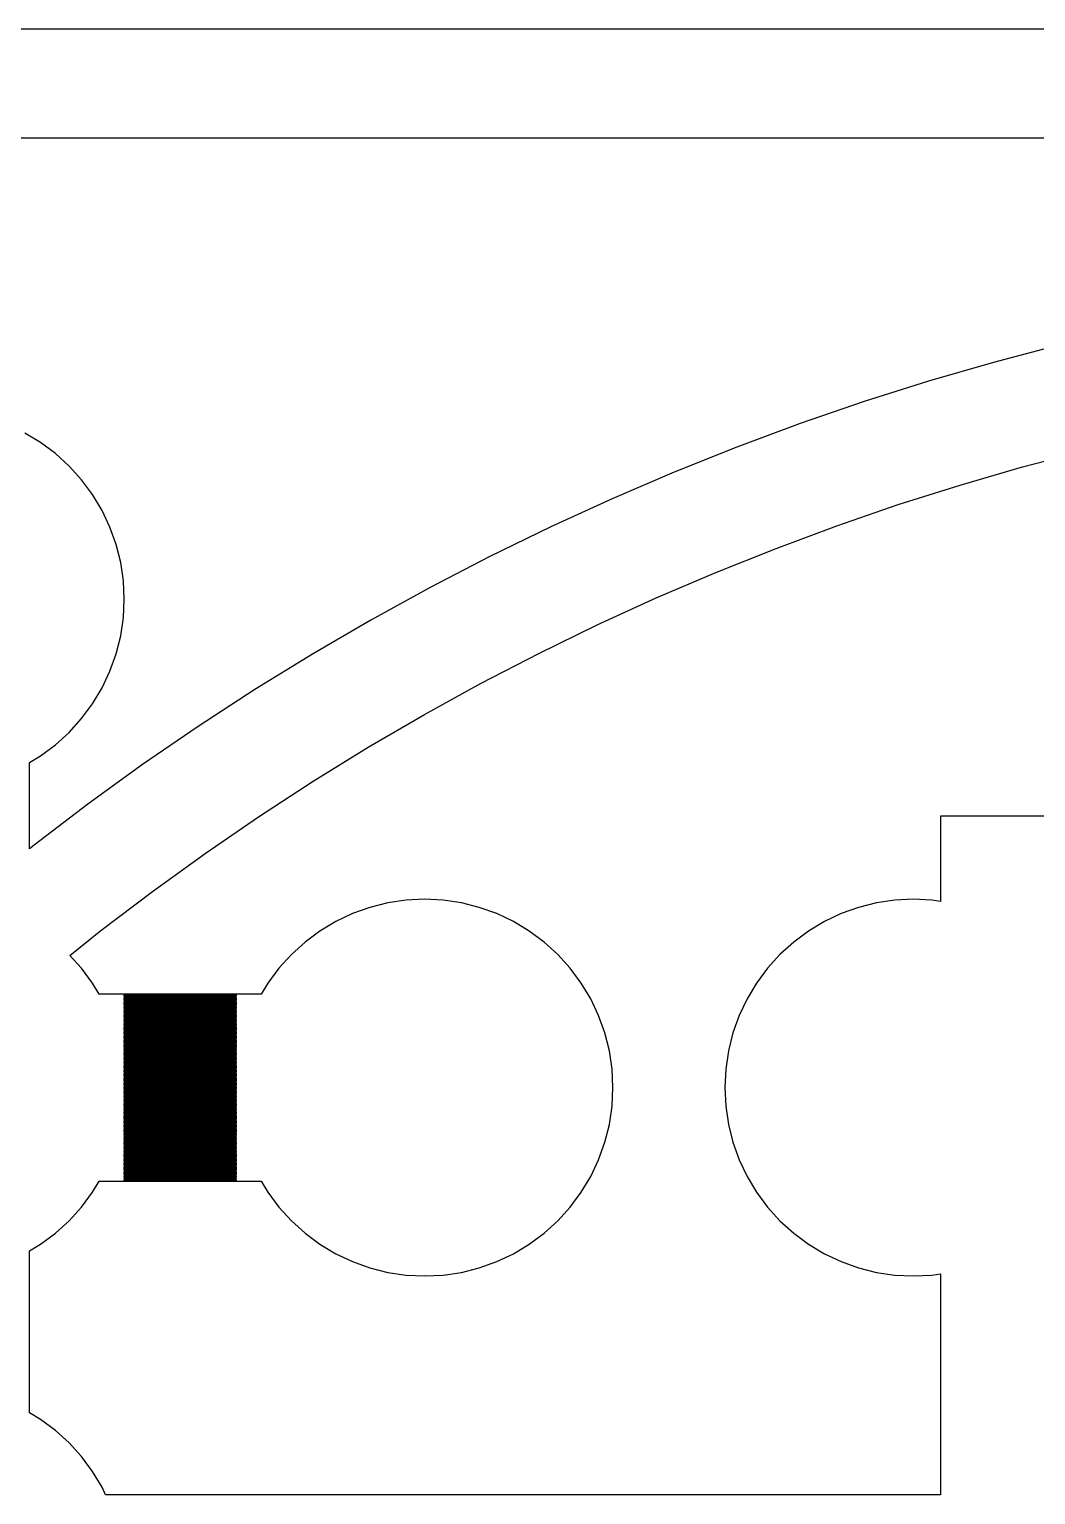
# Model space of a CAD drawing. Extents: x -10 to 91, y -24 to 82.
# Drawn here: x 9.22 to 27.76, y 55 to 82 of the extents above; entities that cross this region are included whole.
import ezdxf

# ---------------------------------------------------------------- set-up
doc = ezdxf.new("R2010")
doc.units = 0

msp = doc.modelspace()

# ---------------------------------------------------------------- linework, layer by layer
for p, q in [((81, 82), (0, 82)), ((0, 80), (81, 80)), ((28.1809, 76.1806), (26.9777, 75.8634)), ((26.9777, 75.8634), (25.7826, 75.5169)), ((25.7826, 75.5169), (24.5963, 75.1411)), ((24.5963, 75.1411), (23.4197, 74.7363)), ((9.42783, 74.3852), (9.13574, 74.5603)), ((23.4197, 74.7363), (22.2533, 74.3027)), ((9.70134, 74.1823), (9.42783, 74.3852)), ((22.2533, 74.3027), (21.0979, 73.8407)), ((9.95366, 73.9537), (9.70134, 74.1823)), ((27.5111, 73.9359), (28.6669, 74.2405)), ((10.1823, 73.7013), (9.95366, 73.9537)), ((21.0979, 73.8407), (19.9543, 73.3504)), ((26.3631, 73.603), (27.5111, 73.9359)), ((10.3852, 73.4278), (10.1823, 73.7013)), ((25.2237, 73.242), (26.3631, 73.603)), ((10.5603, 73.1357), (10.3852, 73.4278)), ((19.9543, 73.3504), (18.823, 72.8323)), ((24.0935, 72.8532), (25.2237, 73.242)), ((10.7059, 72.8279), (10.5603, 73.1357)), ((10.8206, 72.5073), (10.7059, 72.8279)), ((18.823, 72.8323), (17.7047, 72.2865)), ((22.9731, 72.4368), (24.0935, 72.8532)), ((10.9033, 72.177), (10.8206, 72.5073)), ((21.8633, 71.9929), (22.9731, 72.4368)), ((10.9533, 71.8401), (10.9033, 72.177)), ((17.7047, 72.2865), (16.6002, 71.7134)), ((10.97, 71.5), (10.9533, 71.8401)), ((20.7647, 71.522), (21.8633, 71.9929)), ((16.6002, 71.7134), (15.5101, 71.1134)), ((10.9533, 71.1599), (10.97, 71.5)), ((19.6781, 71.0243), (20.7647, 71.522)), ((10.9033, 70.823), (10.9533, 71.1599)), ((15.5101, 71.1134), (14.435, 70.4868)), ((18.6039, 70.5), (19.6781, 71.0243)), ((10.8206, 70.4927), (10.9033, 70.823)), ((10.7059, 70.1721), (10.8206, 70.4927)), ((14.435, 70.4868), (13.3756, 69.8341)), ((17.543, 69.9496), (18.6039, 70.5)), ((10.5603, 69.8642), (10.7059, 70.1721)), ((16.4958, 69.3732), (17.543, 69.9496)), ((10.3852, 69.5722), (10.5603, 69.8642)), ((13.3756, 69.8341), (12.3326, 69.1555)), ((10.1823, 69.2986), (10.3852, 69.5722)), ((9.95366, 69.0463), (10.1823, 69.2986)), ((12.3326, 69.1555), (11.3065, 68.4516)), ((15.4632, 68.7714), (16.4958, 69.3732)), ((9.70134, 68.8176), (9.95366, 69.0463)), ((9.22499, 68.4932), (9.42783, 68.6148)), ((9.42783, 68.6148), (9.70134, 68.8176)), ((14.4456, 68.1444), (15.4632, 68.7714)), ((9.22499, 66.9029), (9.22499, 68.4932)), ((11.3065, 68.4516), (10.298, 67.7226)), ((13.4437, 67.4926), (14.4456, 68.1444)), ((10.298, 67.7226), (9.30775, 66.9692)), ((12.4581, 66.8164), (13.4437, 67.4926)), ((28, 67.5), (26, 67.5)), ((26, 67.5), (26, 65.9296)), ((9.30775, 66.9692), (9.22499, 66.9029)), ((11.4894, 66.1162), (12.4581, 66.8164)), ((10.5382, 65.3925), (11.4894, 66.1162)), ((15.823, 65.9033), (15.4927, 65.8206)), ((16.1599, 65.9533), (15.823, 65.9033)), ((16.5, 65.97), (16.1599, 65.9533)), ((16.8401, 65.9533), (16.5, 65.97)), ((17.177, 65.9033), (16.8401, 65.9533)), ((17.5073, 65.8206), (17.177, 65.9033)), ((24.823, 65.9033), (24.4927, 65.8206)), ((25.1599, 65.9533), (24.823, 65.9033)), ((25.5, 65.97), (25.1599, 65.9533)), ((25.8401, 65.9533), (25.5, 65.97)), ((26, 65.9296), (25.8401, 65.9533)), ((15.1721, 65.7059), (14.8642, 65.5603)), ((15.4927, 65.8206), (15.1721, 65.7059)), ((17.8279, 65.7059), (17.5073, 65.8206)), ((18.1357, 65.5603), (17.8279, 65.7059)), ((24.1721, 65.7059), (23.8643, 65.5603)), ((24.4927, 65.8206), (24.1721, 65.7059)), ((9.96892, 64.9368), (10.5382, 65.3925)), ((14.5722, 65.3852), (14.2986, 65.1823)), ((14.8642, 65.5603), (14.5722, 65.3852)), ((18.4278, 65.3852), (18.1357, 65.5603)), ((18.7013, 65.1823), (18.4278, 65.3852)), ((23.5722, 65.3852), (23.2987, 65.1823)), ((23.8643, 65.5603), (23.5722, 65.3852)), ((14.2986, 65.1823), (14.0463, 64.9537)), ((18.9537, 64.9537), (18.7013, 65.1823)), ((23.2987, 65.1823), (23.0463, 64.9537)), ((10.1823, 64.7014), (9.96892, 64.9368)), ((14.0463, 64.9537), (13.8176, 64.7013)), ((19.1823, 64.7013), (18.9537, 64.9537)), ((23.0463, 64.9537), (22.8177, 64.7013)), ((10.3852, 64.4278), (10.1823, 64.7014)), ((13.8176, 64.7013), (13.6148, 64.4278)), ((19.3852, 64.4278), (19.1823, 64.7013)), ((22.8177, 64.7013), (22.6148, 64.4278)), ((10.5068, 64.225), (10.3852, 64.4278)), ((13.6148, 64.4278), (13.4932, 64.225)), ((19.5603, 64.1357), (19.3852, 64.4278)), ((22.6148, 64.4278), (22.4397, 64.1357)), ((13.4932, 64.225), (10.5068, 64.225)), ((10.97, 64.205), (10.97, 64.215)), ((10.97, 64.215), (13.03, 64.215)), ((13.03, 64.205), (10.97, 64.205)), ((10.97, 64.185), (10.97, 64.195)), ((10.97, 64.195), (13.03, 64.195)), ((13.03, 64.185), (10.97, 64.185)), ((10.97, 64.165), (10.97, 64.175)), ((10.97, 64.175), (13.03, 64.175)), ((13.03, 64.165), (10.97, 64.165)), ((10.97, 64.145), (10.97, 64.155)), ((10.97, 64.155), (13.03, 64.155)), ((13.03, 64.145), (10.97, 64.145)), ((10.97, 64.125), (10.97, 64.135)), ((10.97, 64.135), (13.03, 64.135)), ((13.03, 64.125), (10.97, 64.125)), ((10.97, 64.105), (10.97, 64.115)), ((10.97, 64.115), (13.03, 64.115)), ((13.03, 64.105), (10.97, 64.105)), ((10.97, 64.085), (10.97, 64.095)), ((10.97, 64.095), (13.03, 64.095)), ((13.03, 64.085), (10.97, 64.085)), ((10.97, 64.065), (10.97, 64.075)), ((10.97, 64.075), (13.03, 64.075)), ((13.03, 64.065), (10.97, 64.065)), ((10.97, 64.045), (10.97, 64.055)), ((10.97, 64.055), (13.03, 64.055)), ((13.03, 64.045), (10.97, 64.045)), ((10.97, 64.025), (10.97, 64.035)), ((10.97, 64.035), (13.03, 64.035)), ((13.03, 64.025), (10.97, 64.025)), ((10.97, 64.005), (10.97, 64.015)), ((10.97, 64.015), (13.03, 64.015)), ((13.03, 64.005), (10.97, 64.005)), ((10.97, 63.985), (10.97, 63.995)), ((10.97, 63.995), (13.03, 63.995)), ((13.03, 64.215), (13.03, 64.205)), ((13.03, 64.195), (13.03, 64.185)), ((13.03, 64.175), (13.03, 64.165)), ((13.03, 64.155), (13.03, 64.145)), ((13.03, 64.135), (13.03, 64.125)), ((13.03, 64.115), (13.03, 64.105)), ((13.03, 64.095), (13.03, 64.085)), ((13.03, 64.075), (13.03, 64.065)), ((13.03, 64.055), (13.03, 64.045)), ((13.03, 64.035), (13.03, 64.025)), ((13.03, 64.015), (13.03, 64.005)), ((13.03, 63.995), (13.03, 63.985)), ((19.7059, 63.8279), (19.5603, 64.1357)), ((22.4397, 64.1357), (22.2941, 63.8279)), ((13.03, 63.985), (10.97, 63.985)), ((10.97, 63.965), (10.97, 63.975)), ((10.97, 63.975), (13.03, 63.975)), ((13.03, 63.965), (10.97, 63.965)), ((10.97, 63.945), (10.97, 63.955)), ((10.97, 63.955), (13.03, 63.955)), ((13.03, 63.945), (10.97, 63.945)), ((10.97, 63.925), (10.97, 63.935)), ((10.97, 63.935), (13.03, 63.935)), ((13.03, 63.925), (10.97, 63.925)), ((10.97, 63.905), (10.97, 63.915)), ((10.97, 63.915), (13.03, 63.915)), ((13.03, 63.905), (10.97, 63.905)), ((10.97, 63.885), (10.97, 63.895)), ((10.97, 63.895), (13.03, 63.895)), ((13.03, 63.885), (10.97, 63.885)), ((10.97, 63.865), (10.97, 63.875)), ((10.97, 63.875), (13.03, 63.875)), ((13.03, 63.865), (10.97, 63.865)), ((10.97, 63.845), (10.97, 63.855)), ((10.97, 63.855), (13.03, 63.855)), ((13.03, 63.845), (10.97, 63.845)), ((10.97, 63.825), (10.97, 63.835)), ((10.97, 63.835), (13.03, 63.835)), ((13.03, 63.825), (10.97, 63.825)), ((10.97, 63.805), (10.97, 63.815)), ((10.97, 63.815), (13.03, 63.815)), ((13.03, 63.805), (10.97, 63.805)), ((10.97, 63.785), (10.97, 63.795)), ((10.97, 63.795), (13.03, 63.795)), ((13.03, 63.785), (10.97, 63.785)), ((10.97, 63.765), (10.97, 63.775)), ((10.97, 63.775), (13.03, 63.775)), ((13.03, 63.765), (10.97, 63.765)), ((10.97, 63.745), (10.97, 63.755)), ((10.97, 63.755), (13.03, 63.755)), ((13.03, 63.745), (10.97, 63.745)), ((10.97, 63.725), (10.97, 63.735)), ((10.97, 63.735), (13.03, 63.735)), ((13.03, 63.725), (10.97, 63.725)), ((13.03, 63.975), (13.03, 63.965)), ((13.03, 63.955), (13.03, 63.945)), ((13.03, 63.935), (13.03, 63.925)), ((13.03, 63.915), (13.03, 63.905)), ((13.03, 63.895), (13.03, 63.885)), ((13.03, 63.875), (13.03, 63.865)), ((13.03, 63.855), (13.03, 63.845)), ((13.03, 63.835), (13.03, 63.825)), ((13.03, 63.815), (13.03, 63.805)), ((13.03, 63.795), (13.03, 63.785)), ((13.03, 63.775), (13.03, 63.765)), ((13.03, 63.755), (13.03, 63.745)), ((13.03, 63.735), (13.03, 63.725)), ((19.8206, 63.5073), (19.7059, 63.8279)), ((22.2941, 63.8279), (22.1794, 63.5073)), ((10.97, 63.705), (10.97, 63.715)), ((10.97, 63.715), (13.03, 63.715)), ((13.03, 63.705), (10.97, 63.705)), ((10.97, 63.685), (10.97, 63.695)), ((10.97, 63.695), (13.03, 63.695)), ((13.03, 63.685), (10.97, 63.685)), ((10.97, 63.665), (10.97, 63.675)), ((10.97, 63.675), (13.03, 63.675)), ((13.03, 63.665), (10.97, 63.665)), ((10.97, 63.645), (10.97, 63.655)), ((10.97, 63.655), (13.03, 63.655)), ((13.03, 63.645), (10.97, 63.645)), ((10.97, 63.625), (10.97, 63.635)), ((10.97, 63.635), (13.03, 63.635)), ((13.03, 63.625), (10.97, 63.625)), ((10.97, 63.605), (10.97, 63.615)), ((10.97, 63.615), (13.03, 63.615)), ((13.03, 63.605), (10.97, 63.605)), ((10.97, 63.585), (10.97, 63.595)), ((10.97, 63.595), (13.03, 63.595)), ((13.03, 63.585), (10.97, 63.585)), ((10.97, 63.565), (10.97, 63.575)), ((10.97, 63.575), (13.03, 63.575)), ((13.03, 63.565), (10.97, 63.565)), ((10.97, 63.545), (10.97, 63.555)), ((10.97, 63.555), (13.03, 63.555)), ((13.03, 63.545), (10.97, 63.545)), ((10.97, 63.525), (10.97, 63.535)), ((10.97, 63.535), (13.03, 63.535)), ((13.03, 63.525), (10.97, 63.525)), ((10.97, 63.505), (10.97, 63.515)), ((10.97, 63.515), (13.03, 63.515)), ((13.03, 63.505), (10.97, 63.505)), ((10.97, 63.485), (10.97, 63.495)), ((10.97, 63.495), (13.03, 63.495)), ((13.03, 63.485), (10.97, 63.485)), ((10.97, 63.465), (10.97, 63.475)), ((10.97, 63.475), (13.03, 63.475)), ((13.03, 63.465), (10.97, 63.465)), ((10.97, 63.445), (10.97, 63.455)), ((10.97, 63.455), (13.03, 63.455)), ((13.03, 63.715), (13.03, 63.705)), ((13.03, 63.695), (13.03, 63.685)), ((13.03, 63.675), (13.03, 63.665)), ((13.03, 63.655), (13.03, 63.645)), ((13.03, 63.635), (13.03, 63.625)), ((13.03, 63.615), (13.03, 63.605)), ((13.03, 63.595), (13.03, 63.585)), ((13.03, 63.575), (13.03, 63.565)), ((13.03, 63.555), (13.03, 63.545)), ((13.03, 63.535), (13.03, 63.525)), ((13.03, 63.515), (13.03, 63.505)), ((13.03, 63.495), (13.03, 63.485)), ((13.03, 63.475), (13.03, 63.465)), ((13.03, 63.455), (13.03, 63.445)), ((19.9033, 63.177), (19.8206, 63.5073)), ((22.1794, 63.5073), (22.0967, 63.177)), ((13.03, 63.445), (10.97, 63.445)), ((10.97, 63.425), (10.97, 63.435)), ((10.97, 63.435), (13.03, 63.435)), ((13.03, 63.425), (10.97, 63.425)), ((10.97, 63.405), (10.97, 63.415)), ((10.97, 63.415), (13.03, 63.415)), ((13.03, 63.405), (10.97, 63.405)), ((10.97, 63.385), (10.97, 63.395)), ((10.97, 63.395), (13.03, 63.395)), ((13.03, 63.385), (10.97, 63.385)), ((10.97, 63.365), (10.97, 63.375)), ((10.97, 63.375), (13.03, 63.375)), ((13.03, 63.365), (10.97, 63.365)), ((10.97, 63.345), (10.97, 63.355)), ((10.97, 63.355), (13.03, 63.355)), ((13.03, 63.345), (10.97, 63.345)), ((10.97, 63.325), (10.97, 63.335)), ((10.97, 63.335), (13.03, 63.335)), ((13.03, 63.325), (10.97, 63.325)), ((10.97, 63.305), (10.97, 63.315)), ((10.97, 63.315), (13.03, 63.315)), ((13.03, 63.305), (10.97, 63.305)), ((10.97, 63.285), (10.97, 63.295)), ((10.97, 63.295), (13.03, 63.295)), ((13.03, 63.285), (10.97, 63.285)), ((10.97, 63.265), (10.97, 63.275)), ((10.97, 63.275), (13.03, 63.275)), ((13.03, 63.265), (10.97, 63.265)), ((10.97, 63.245), (10.97, 63.255)), ((10.97, 63.255), (13.03, 63.255)), ((13.03, 63.245), (10.97, 63.245)), ((10.97, 63.225), (10.97, 63.235)), ((10.97, 63.235), (13.03, 63.235)), ((13.03, 63.225), (10.97, 63.225)), ((10.97, 63.205), (10.97, 63.215)), ((10.97, 63.215), (13.03, 63.215)), ((13.03, 63.205), (10.97, 63.205)), ((10.97, 63.185), (10.97, 63.195)), ((10.97, 63.195), (13.03, 63.195)), ((13.03, 63.185), (10.97, 63.185)), ((13.03, 63.435), (13.03, 63.425)), ((13.03, 63.415), (13.03, 63.405)), ((13.03, 63.395), (13.03, 63.385)), ((13.03, 63.375), (13.03, 63.365)), ((13.03, 63.355), (13.03, 63.345)), ((13.03, 63.335), (13.03, 63.325)), ((13.03, 63.315), (13.03, 63.305)), ((13.03, 63.295), (13.03, 63.285)), ((13.03, 63.275), (13.03, 63.265)), ((13.03, 63.255), (13.03, 63.245)), ((13.03, 63.235), (13.03, 63.225)), ((13.03, 63.215), (13.03, 63.205)), ((13.03, 63.195), (13.03, 63.185)), ((10.97, 63.165), (10.97, 63.175)), ((10.97, 63.175), (13.03, 63.175)), ((13.03, 63.165), (10.97, 63.165)), ((10.97, 63.145), (10.97, 63.155)), ((10.97, 63.155), (13.03, 63.155)), ((13.03, 63.145), (10.97, 63.145)), ((10.97, 63.125), (10.97, 63.135)), ((10.97, 63.135), (13.03, 63.135)), ((13.03, 63.125), (10.97, 63.125)), ((10.97, 63.105), (10.97, 63.115)), ((10.97, 63.115), (13.03, 63.115)), ((13.03, 63.105), (10.97, 63.105)), ((10.97, 63.085), (10.97, 63.095)), ((10.97, 63.095), (13.03, 63.095)), ((13.03, 63.085), (10.97, 63.085)), ((10.97, 63.065), (10.97, 63.075)), ((10.97, 63.075), (13.03, 63.075)), ((13.03, 63.065), (10.97, 63.065)), ((10.97, 63.045), (10.97, 63.055)), ((10.97, 63.055), (13.03, 63.055)), ((13.03, 63.045), (10.97, 63.045)), ((10.97, 63.025), (10.97, 63.035)), ((10.97, 63.035), (13.03, 63.035)), ((13.03, 63.025), (10.97, 63.025)), ((10.97, 63.005), (10.97, 63.015)), ((10.97, 63.015), (13.03, 63.015)), ((13.03, 63.005), (10.97, 63.005)), ((10.97, 62.985), (10.97, 62.995)), ((10.97, 62.995), (13.03, 62.995)), ((13.03, 62.985), (10.97, 62.985)), ((10.97, 62.965), (10.97, 62.975)), ((10.97, 62.975), (13.03, 62.975)), ((13.03, 62.965), (10.97, 62.965)), ((10.97, 62.945), (10.97, 62.955)), ((10.97, 62.955), (13.03, 62.955)), ((13.03, 62.945), (10.97, 62.945)), ((10.97, 62.925), (10.97, 62.935)), ((10.97, 62.935), (13.03, 62.935)), ((13.03, 62.925), (10.97, 62.925)), ((10.97, 62.905), (10.97, 62.915)), ((10.97, 62.915), (13.03, 62.915)), ((13.03, 63.175), (13.03, 63.165)), ((13.03, 63.155), (13.03, 63.145)), ((13.03, 63.135), (13.03, 63.125)), ((13.03, 63.115), (13.03, 63.105)), ((13.03, 63.095), (13.03, 63.085)), ((13.03, 63.075), (13.03, 63.065)), ((13.03, 63.055), (13.03, 63.045)), ((13.03, 63.035), (13.03, 63.025)), ((13.03, 63.015), (13.03, 63.005)), ((13.03, 62.995), (13.03, 62.985)), ((13.03, 62.975), (13.03, 62.965)), ((13.03, 62.955), (13.03, 62.945)), ((13.03, 62.935), (13.03, 62.925)), ((13.03, 62.915), (13.03, 62.905)), ((19.9533, 62.8401), (19.9033, 63.177)), ((22.0967, 63.177), (22.0467, 62.8401)), ((13.03, 62.905), (10.97, 62.905)), ((10.97, 62.885), (10.97, 62.895)), ((10.97, 62.895), (13.03, 62.895)), ((13.03, 62.885), (10.97, 62.885)), ((10.97, 62.865), (10.97, 62.875)), ((10.97, 62.875), (13.03, 62.875)), ((13.03, 62.865), (10.97, 62.865)), ((10.97, 62.845), (10.97, 62.855)), ((10.97, 62.855), (13.03, 62.855)), ((13.03, 62.845), (10.97, 62.845)), ((10.97, 62.825), (10.97, 62.835)), ((10.97, 62.835), (13.03, 62.835)), ((13.03, 62.825), (10.97, 62.825)), ((10.97, 62.805), (10.97, 62.815)), ((10.97, 62.815), (13.03, 62.815)), ((13.03, 62.805), (10.97, 62.805)), ((10.97, 62.785), (10.97, 62.795)), ((10.97, 62.795), (13.03, 62.795)), ((13.03, 62.785), (10.97, 62.785)), ((10.97, 62.765), (10.97, 62.775)), ((10.97, 62.775), (13.03, 62.775)), ((13.03, 62.765), (10.97, 62.765)), ((10.97, 62.745), (10.97, 62.755)), ((10.97, 62.755), (13.03, 62.755)), ((13.03, 62.745), (10.97, 62.745)), ((10.97, 62.725), (10.97, 62.735)), ((10.97, 62.735), (13.03, 62.735)), ((13.03, 62.725), (10.97, 62.725)), ((10.97, 62.705), (10.97, 62.715)), ((10.97, 62.715), (13.03, 62.715)), ((13.03, 62.705), (10.97, 62.705)), ((10.97, 62.685), (10.97, 62.695)), ((10.97, 62.695), (13.03, 62.695)), ((13.03, 62.685), (10.97, 62.685)), ((10.97, 62.665), (10.97, 62.675)), ((10.97, 62.675), (13.03, 62.675)), ((13.03, 62.665), (10.97, 62.665)), ((10.97, 62.645), (10.97, 62.655)), ((10.97, 62.655), (13.03, 62.655)), ((13.03, 62.645), (10.97, 62.645)), ((13.03, 62.895), (13.03, 62.885)), ((13.03, 62.875), (13.03, 62.865)), ((13.03, 62.855), (13.03, 62.845)), ((13.03, 62.835), (13.03, 62.825)), ((13.03, 62.815), (13.03, 62.805)), ((13.03, 62.795), (13.03, 62.785)), ((13.03, 62.775), (13.03, 62.765)), ((13.03, 62.755), (13.03, 62.745)), ((13.03, 62.735), (13.03, 62.725)), ((13.03, 62.715), (13.03, 62.705)), ((13.03, 62.695), (13.03, 62.685)), ((13.03, 62.675), (13.03, 62.665)), ((13.03, 62.655), (13.03, 62.645)), ((19.97, 62.5), (19.9533, 62.8401)), ((22.0467, 62.8401), (22.03, 62.5)), ((10.97, 62.625), (10.97, 62.635)), ((10.97, 62.635), (13.03, 62.635)), ((13.03, 62.625), (10.97, 62.625)), ((10.97, 62.605), (10.97, 62.615)), ((10.97, 62.615), (13.03, 62.615)), ((13.03, 62.605), (10.97, 62.605)), ((10.97, 62.585), (10.97, 62.595)), ((10.97, 62.595), (13.03, 62.595)), ((13.03, 62.585), (10.97, 62.585)), ((10.97, 62.565), (10.97, 62.575)), ((10.97, 62.575), (13.03, 62.575)), ((13.03, 62.565), (10.97, 62.565)), ((10.97, 62.545), (10.97, 62.555)), ((10.97, 62.555), (13.03, 62.555)), ((13.03, 62.545), (10.97, 62.545)), ((10.97, 62.525), (10.97, 62.535)), ((10.97, 62.535), (13.03, 62.535)), ((13.03, 62.525), (10.97, 62.525)), ((10.97, 62.505), (10.97, 62.515)), ((10.97, 62.515), (13.03, 62.515)), ((13.03, 62.505), (10.97, 62.505)), ((10.97, 62.485), (10.97, 62.495)), ((10.97, 62.495), (13.03, 62.495)), ((13.03, 62.485), (10.97, 62.485)), ((10.97, 62.465), (10.97, 62.475)), ((10.97, 62.475), (13.03, 62.475)), ((13.03, 62.465), (10.97, 62.465)), ((10.97, 62.445), (10.97, 62.455)), ((10.97, 62.455), (13.03, 62.455)), ((13.03, 62.445), (10.97, 62.445)), ((10.97, 62.425), (10.97, 62.435)), ((10.97, 62.435), (13.03, 62.435)), ((13.03, 62.425), (10.97, 62.425)), ((10.97, 62.405), (10.97, 62.415)), ((10.97, 62.415), (13.03, 62.415)), ((13.03, 62.405), (10.97, 62.405)), ((10.97, 62.385), (10.97, 62.395)), ((10.97, 62.395), (13.03, 62.395)), ((13.03, 62.385), (10.97, 62.385)), ((10.97, 62.365), (10.97, 62.375)), ((10.97, 62.375), (13.03, 62.375)), ((13.03, 62.635), (13.03, 62.625)), ((13.03, 62.615), (13.03, 62.605)), ((13.03, 62.595), (13.03, 62.585)), ((13.03, 62.575), (13.03, 62.565)), ((13.03, 62.555), (13.03, 62.545)), ((13.03, 62.535), (13.03, 62.525)), ((13.03, 62.515), (13.03, 62.505)), ((13.03, 62.495), (13.03, 62.485)), ((13.03, 62.475), (13.03, 62.465)), ((13.03, 62.455), (13.03, 62.445)), ((13.03, 62.435), (13.03, 62.425)), ((13.03, 62.415), (13.03, 62.405)), ((13.03, 62.395), (13.03, 62.385)), ((13.03, 62.375), (13.03, 62.365)), ((19.9533, 62.1599), (19.97, 62.5)), ((22.03, 62.5), (22.0467, 62.1599)), ((13.03, 62.365), (10.97, 62.365)), ((10.97, 62.345), (10.97, 62.355)), ((10.97, 62.355), (13.03, 62.355)), ((13.03, 62.345), (10.97, 62.345)), ((10.97, 62.325), (10.97, 62.335)), ((10.97, 62.335), (13.03, 62.335)), ((13.03, 62.325), (10.97, 62.325)), ((10.97, 62.305), (10.97, 62.315)), ((10.97, 62.315), (13.03, 62.315)), ((13.03, 62.305), (10.97, 62.305)), ((10.97, 62.285), (10.97, 62.295)), ((10.97, 62.295), (13.03, 62.295)), ((13.03, 62.285), (10.97, 62.285)), ((10.97, 62.265), (10.97, 62.275)), ((10.97, 62.275), (13.03, 62.275)), ((13.03, 62.265), (10.97, 62.265)), ((10.97, 62.245), (10.97, 62.255)), ((10.97, 62.255), (13.03, 62.255)), ((13.03, 62.245), (10.97, 62.245)), ((10.97, 62.225), (10.97, 62.235)), ((10.97, 62.235), (13.03, 62.235)), ((13.03, 62.225), (10.97, 62.225)), ((10.97, 62.205), (10.97, 62.215)), ((10.97, 62.215), (13.03, 62.215)), ((13.03, 62.205), (10.97, 62.205)), ((10.97, 62.185), (10.97, 62.195)), ((10.97, 62.195), (13.03, 62.195)), ((13.03, 62.185), (10.97, 62.185)), ((10.97, 62.165), (10.97, 62.175)), ((10.97, 62.175), (13.03, 62.175)), ((13.03, 62.165), (10.97, 62.165)), ((10.97, 62.145), (10.97, 62.155)), ((10.97, 62.155), (13.03, 62.155)), ((13.03, 62.145), (10.97, 62.145)), ((10.97, 62.125), (10.97, 62.135)), ((10.97, 62.135), (13.03, 62.135)), ((13.03, 62.125), (10.97, 62.125)), ((10.97, 62.105), (10.97, 62.115)), ((10.97, 62.115), (13.03, 62.115)), ((13.03, 62.105), (10.97, 62.105)), ((13.03, 62.355), (13.03, 62.345)), ((13.03, 62.335), (13.03, 62.325)), ((13.03, 62.315), (13.03, 62.305)), ((13.03, 62.295), (13.03, 62.285)), ((13.03, 62.275), (13.03, 62.265)), ((13.03, 62.255), (13.03, 62.245)), ((13.03, 62.235), (13.03, 62.225)), ((13.03, 62.215), (13.03, 62.205)), ((13.03, 62.195), (13.03, 62.185)), ((13.03, 62.175), (13.03, 62.165)), ((13.03, 62.155), (13.03, 62.145)), ((13.03, 62.135), (13.03, 62.125)), ((13.03, 62.115), (13.03, 62.105)), ((19.9033, 61.823), (19.9533, 62.1599)), ((22.0467, 62.1599), (22.0967, 61.823)), ((10.97, 62.085), (10.97, 62.095)), ((10.97, 62.095), (13.03, 62.095)), ((13.03, 62.085), (10.97, 62.085)), ((10.97, 62.065), (10.97, 62.075)), ((10.97, 62.075), (13.03, 62.075)), ((13.03, 62.065), (10.97, 62.065)), ((10.97, 62.045), (10.97, 62.055)), ((10.97, 62.055), (13.03, 62.055)), ((13.03, 62.045), (10.97, 62.045)), ((10.97, 62.025), (10.97, 62.035)), ((10.97, 62.035), (13.03, 62.035)), ((13.03, 62.025), (10.97, 62.025)), ((10.97, 62.005), (10.97, 62.015)), ((10.97, 62.015), (13.03, 62.015)), ((13.03, 62.005), (10.97, 62.005)), ((10.97, 61.985), (10.97, 61.995)), ((10.97, 61.995), (13.03, 61.995)), ((13.03, 61.985), (10.97, 61.985)), ((10.97, 61.965), (10.97, 61.975)), ((10.97, 61.975), (13.03, 61.975)), ((13.03, 61.965), (10.97, 61.965)), ((10.97, 61.945), (10.97, 61.955)), ((10.97, 61.955), (13.03, 61.955)), ((13.03, 61.945), (10.97, 61.945)), ((10.97, 61.925), (10.97, 61.935)), ((10.97, 61.935), (13.03, 61.935)), ((13.03, 61.925), (10.97, 61.925)), ((10.97, 61.905), (10.97, 61.915)), ((10.97, 61.915), (13.03, 61.915)), ((13.03, 61.905), (10.97, 61.905)), ((10.97, 61.885), (10.97, 61.895)), ((10.97, 61.895), (13.03, 61.895)), ((13.03, 61.885), (10.97, 61.885)), ((10.97, 61.865), (10.97, 61.875)), ((10.97, 61.875), (13.03, 61.875)), ((13.03, 61.865), (10.97, 61.865)), ((10.97, 61.845), (10.97, 61.855)), ((10.97, 61.855), (13.03, 61.855)), ((13.03, 61.845), (10.97, 61.845)), ((10.97, 61.825), (10.97, 61.835)), ((10.97, 61.835), (13.03, 61.835)), ((13.03, 62.095), (13.03, 62.085)), ((13.03, 62.075), (13.03, 62.065)), ((13.03, 62.055), (13.03, 62.045)), ((13.03, 62.035), (13.03, 62.025)), ((13.03, 62.015), (13.03, 62.005)), ((13.03, 61.995), (13.03, 61.985)), ((13.03, 61.975), (13.03, 61.965)), ((13.03, 61.955), (13.03, 61.945)), ((13.03, 61.935), (13.03, 61.925)), ((13.03, 61.915), (13.03, 61.905)), ((13.03, 61.895), (13.03, 61.885)), ((13.03, 61.875), (13.03, 61.865)), ((13.03, 61.855), (13.03, 61.845)), ((13.03, 61.835), (13.03, 61.825)), ((13.03, 61.825), (10.97, 61.825)), ((10.97, 61.805), (10.97, 61.815)), ((10.97, 61.815), (13.03, 61.815)), ((13.03, 61.805), (10.97, 61.805)), ((10.97, 61.785), (10.97, 61.795)), ((10.97, 61.795), (13.03, 61.795)), ((13.03, 61.785), (10.97, 61.785)), ((10.97, 61.765), (10.97, 61.775)), ((10.97, 61.775), (13.03, 61.775)), ((13.03, 61.765), (10.97, 61.765)), ((10.97, 61.745), (10.97, 61.755)), ((10.97, 61.755), (13.03, 61.755)), ((13.03, 61.745), (10.97, 61.745)), ((10.97, 61.725), (10.97, 61.735)), ((10.97, 61.735), (13.03, 61.735)), ((13.03, 61.725), (10.97, 61.725)), ((10.97, 61.705), (10.97, 61.715)), ((10.97, 61.715), (13.03, 61.715)), ((13.03, 61.705), (10.97, 61.705)), ((10.97, 61.685), (10.97, 61.695)), ((10.97, 61.695), (13.03, 61.695)), ((13.03, 61.685), (10.97, 61.685)), ((10.97, 61.665), (10.97, 61.675)), ((10.97, 61.675), (13.03, 61.675)), ((13.03, 61.665), (10.97, 61.665)), ((10.97, 61.645), (10.97, 61.655)), ((10.97, 61.655), (13.03, 61.655)), ((13.03, 61.645), (10.97, 61.645)), ((10.97, 61.625), (10.97, 61.635)), ((10.97, 61.635), (13.03, 61.635)), ((13.03, 61.625), (10.97, 61.625)), ((10.97, 61.605), (10.97, 61.615)), ((10.97, 61.615), (13.03, 61.615)), ((13.03, 61.605), (10.97, 61.605)), ((10.97, 61.585), (10.97, 61.595)), ((10.97, 61.595), (13.03, 61.595)), ((13.03, 61.585), (10.97, 61.585)), ((10.97, 61.565), (10.97, 61.575)), ((10.97, 61.575), (13.03, 61.575)), ((13.03, 61.565), (10.97, 61.565)), ((13.03, 61.815), (13.03, 61.805)), ((13.03, 61.795), (13.03, 61.785)), ((13.03, 61.775), (13.03, 61.765)), ((13.03, 61.755), (13.03, 61.745)), ((13.03, 61.735), (13.03, 61.725)), ((13.03, 61.715), (13.03, 61.705)), ((13.03, 61.695), (13.03, 61.685)), ((13.03, 61.675), (13.03, 61.665)), ((13.03, 61.655), (13.03, 61.645)), ((13.03, 61.635), (13.03, 61.625)), ((13.03, 61.615), (13.03, 61.605)), ((13.03, 61.595), (13.03, 61.585)), ((13.03, 61.575), (13.03, 61.565)), ((19.8206, 61.4927), (19.9033, 61.823)), ((22.0967, 61.823), (22.1794, 61.4927)), ((10.97, 61.545), (10.97, 61.555)), ((10.97, 61.555), (13.03, 61.555)), ((13.03, 61.545), (10.97, 61.545)), ((10.97, 61.525), (10.97, 61.535)), ((10.97, 61.535), (13.03, 61.535)), ((13.03, 61.525), (10.97, 61.525)), ((10.97, 61.505), (10.97, 61.515)), ((10.97, 61.515), (13.03, 61.515)), ((13.03, 61.505), (10.97, 61.505)), ((10.97, 61.485), (10.97, 61.495)), ((10.97, 61.495), (13.03, 61.495)), ((13.03, 61.485), (10.97, 61.485)), ((10.97, 61.465), (10.97, 61.475)), ((10.97, 61.475), (13.03, 61.475)), ((13.03, 61.465), (10.97, 61.465)), ((10.97, 61.445), (10.97, 61.455)), ((10.97, 61.455), (13.03, 61.455)), ((13.03, 61.445), (10.97, 61.445)), ((10.97, 61.425), (10.97, 61.435)), ((10.97, 61.435), (13.03, 61.435)), ((13.03, 61.425), (10.97, 61.425)), ((10.97, 61.405), (10.97, 61.415)), ((10.97, 61.415), (13.03, 61.415)), ((13.03, 61.405), (10.97, 61.405)), ((10.97, 61.385), (10.97, 61.395)), ((10.97, 61.395), (13.03, 61.395)), ((13.03, 61.385), (10.97, 61.385)), ((10.97, 61.365), (10.97, 61.375)), ((10.97, 61.375), (13.03, 61.375)), ((13.03, 61.365), (10.97, 61.365)), ((10.97, 61.345), (10.97, 61.355)), ((10.97, 61.355), (13.03, 61.355)), ((13.03, 61.345), (10.97, 61.345)), ((10.97, 61.325), (10.97, 61.335)), ((10.97, 61.335), (13.03, 61.335)), ((13.03, 61.325), (10.97, 61.325)), ((10.97, 61.305), (10.97, 61.315)), ((10.97, 61.315), (13.03, 61.315)), ((13.03, 61.305), (10.97, 61.305)), ((10.97, 61.285), (10.97, 61.295)), ((10.97, 61.295), (13.03, 61.295)), ((13.03, 61.555), (13.03, 61.545)), ((13.03, 61.535), (13.03, 61.525)), ((13.03, 61.515), (13.03, 61.505)), ((13.03, 61.495), (13.03, 61.485)), ((13.03, 61.475), (13.03, 61.465)), ((13.03, 61.455), (13.03, 61.445)), ((13.03, 61.435), (13.03, 61.425)), ((13.03, 61.415), (13.03, 61.405)), ((13.03, 61.395), (13.03, 61.385)), ((13.03, 61.375), (13.03, 61.365)), ((13.03, 61.355), (13.03, 61.345)), ((13.03, 61.335), (13.03, 61.325)), ((13.03, 61.315), (13.03, 61.305)), ((13.03, 61.295), (13.03, 61.285)), ((19.7059, 61.1721), (19.8206, 61.4927)), ((22.1794, 61.4927), (22.2941, 61.1721)), ((13.03, 61.285), (10.97, 61.285)), ((10.97, 61.265), (10.97, 61.275)), ((10.97, 61.275), (13.03, 61.275)), ((13.03, 61.265), (10.97, 61.265)), ((10.97, 61.245), (10.97, 61.255)), ((10.97, 61.255), (13.03, 61.255)), ((13.03, 61.245), (10.97, 61.245)), ((10.97, 61.225), (10.97, 61.235)), ((10.97, 61.235), (13.03, 61.235)), ((13.03, 61.225), (10.97, 61.225)), ((10.97, 61.205), (10.97, 61.215)), ((10.97, 61.215), (13.03, 61.215)), ((13.03, 61.205), (10.97, 61.205)), ((10.97, 61.185), (10.97, 61.195)), ((10.97, 61.195), (13.03, 61.195)), ((13.03, 61.185), (10.97, 61.185)), ((10.97, 61.165), (10.97, 61.175)), ((10.97, 61.175), (13.03, 61.175)), ((13.03, 61.165), (10.97, 61.165)), ((10.97, 61.145), (10.97, 61.155)), ((10.97, 61.155), (13.03, 61.155)), ((13.03, 61.145), (10.97, 61.145)), ((10.97, 61.125), (10.97, 61.135)), ((10.97, 61.135), (13.03, 61.135)), ((13.03, 61.125), (10.97, 61.125)), ((10.97, 61.105), (10.97, 61.115)), ((10.97, 61.115), (13.03, 61.115)), ((13.03, 61.105), (10.97, 61.105)), ((10.97, 61.085), (10.97, 61.095)), ((10.97, 61.095), (13.03, 61.095)), ((13.03, 61.085), (10.97, 61.085)), ((10.97, 61.065), (10.97, 61.075)), ((10.97, 61.075), (13.03, 61.075)), ((13.03, 61.065), (10.97, 61.065)), ((10.97, 61.045), (10.97, 61.055)), ((10.97, 61.055), (13.03, 61.055)), ((13.03, 61.045), (10.97, 61.045)), ((10.97, 61.025), (10.97, 61.035)), ((10.97, 61.035), (13.03, 61.035)), ((13.03, 61.025), (10.97, 61.025)), ((13.03, 61.275), (13.03, 61.265)), ((13.03, 61.255), (13.03, 61.245)), ((13.03, 61.235), (13.03, 61.225)), ((13.03, 61.215), (13.03, 61.205)), ((13.03, 61.195), (13.03, 61.185)), ((13.03, 61.175), (13.03, 61.165)), ((13.03, 61.155), (13.03, 61.145)), ((13.03, 61.135), (13.03, 61.125)), ((13.03, 61.115), (13.03, 61.105)), ((13.03, 61.095), (13.03, 61.085)), ((13.03, 61.075), (13.03, 61.065)), ((13.03, 61.055), (13.03, 61.045)), ((13.03, 61.035), (13.03, 61.025)), ((19.5603, 60.8643), (19.7059, 61.1721)), ((22.2941, 61.1721), (22.4397, 60.8643)), ((10.3852, 60.5722), (10.5068, 60.775)), ((10.5068, 60.775), (13.4932, 60.775)), ((10.97, 61.005), (10.97, 61.015)), ((10.97, 61.015), (13.03, 61.015)), ((13.03, 61.005), (10.97, 61.005)), ((10.97, 60.985), (10.97, 60.995)), ((10.97, 60.995), (13.03, 60.995)), ((13.03, 60.985), (10.97, 60.985)), ((10.97, 60.965), (10.97, 60.975)), ((10.97, 60.975), (13.03, 60.975)), ((13.03, 60.965), (10.97, 60.965)), ((10.97, 60.945), (10.97, 60.955)), ((10.97, 60.955), (13.03, 60.955)), ((13.03, 60.945), (10.97, 60.945)), ((10.97, 60.925), (10.97, 60.935)), ((10.97, 60.935), (13.03, 60.935)), ((13.03, 60.925), (10.97, 60.925)), ((10.97, 60.905), (10.97, 60.915)), ((10.97, 60.915), (13.03, 60.915)), ((13.03, 60.905), (10.97, 60.905)), ((10.97, 60.885), (10.97, 60.895)), ((10.97, 60.895), (13.03, 60.895)), ((13.03, 60.885), (10.97, 60.885)), ((10.97, 60.865), (10.97, 60.875)), ((10.97, 60.875), (13.03, 60.875)), ((13.03, 60.865), (10.97, 60.865)), ((10.97, 60.845), (10.97, 60.855)), ((10.97, 60.855), (13.03, 60.855)), ((13.03, 60.845), (10.97, 60.845)), ((10.97, 60.825), (10.97, 60.835)), ((10.97, 60.835), (13.03, 60.835)), ((13.03, 60.825), (10.97, 60.825)), ((10.97, 60.805), (10.97, 60.815)), ((10.97, 60.815), (13.03, 60.815)), ((13.03, 60.805), (10.97, 60.805)), ((10.97, 60.785), (10.97, 60.795)), ((10.97, 60.795), (13.03, 60.795)), ((13.03, 60.785), (10.97, 60.785)), ((13.03, 61.015), (13.03, 61.005)), ((13.03, 60.995), (13.03, 60.985)), ((13.03, 60.975), (13.03, 60.965)), ((13.03, 60.955), (13.03, 60.945)), ((13.03, 60.935), (13.03, 60.925)), ((13.03, 60.915), (13.03, 60.905)), ((13.03, 60.895), (13.03, 60.885)), ((13.03, 60.875), (13.03, 60.865)), ((13.03, 60.855), (13.03, 60.845)), ((13.03, 60.835), (13.03, 60.825)), ((13.03, 60.815), (13.03, 60.805)), ((13.03, 60.795), (13.03, 60.785)), ((13.4932, 60.775), (13.6148, 60.5722)), ((19.3852, 60.5722), (19.5603, 60.8643)), ((22.4397, 60.8643), (22.6148, 60.5722)), ((10.1824, 60.2987), (10.3852, 60.5722)), ((13.6148, 60.5722), (13.8176, 60.2987)), ((19.1823, 60.2987), (19.3852, 60.5722)), ((22.6148, 60.5722), (22.8177, 60.2987)), ((9.95367, 60.0463), (10.1824, 60.2987)), ((13.8176, 60.2987), (14.0463, 60.0463)), ((18.9537, 60.0463), (19.1823, 60.2987)), ((22.8177, 60.2987), (23.0463, 60.0463)), ((9.70135, 59.8177), (9.95367, 60.0463)), ((14.0463, 60.0463), (14.2986, 59.8177)), ((18.7013, 59.8177), (18.9537, 60.0463)), ((23.0463, 60.0463), (23.2987, 59.8177)), ((9.42784, 59.6148), (9.70135, 59.8177)), ((14.2986, 59.8177), (14.5722, 59.6148)), ((18.4278, 59.6148), (18.7013, 59.8177)), ((23.2987, 59.8177), (23.5722, 59.6148)), ((9.22499, 59.4932), (9.42784, 59.6148)), ((9.22499, 56.5068), (9.22499, 59.4932)), ((14.5722, 59.6148), (14.8642, 59.4397)), ((14.8642, 59.4397), (15.1721, 59.2941)), ((17.8279, 59.2941), (18.1357, 59.4397)), ((18.1357, 59.4397), (18.4278, 59.6148)), ((23.5722, 59.6148), (23.8643, 59.4397)), ((23.8643, 59.4397), (24.1721, 59.2941)), ((15.1721, 59.2941), (15.4927, 59.1794)), ((15.4927, 59.1794), (15.823, 59.0967)), ((17.177, 59.0967), (17.5073, 59.1794)), ((17.5073, 59.1794), (17.8279, 59.2941)), ((24.1721, 59.2941), (24.4927, 59.1794)), ((24.4927, 59.1794), (24.823, 59.0967)), ((15.823, 59.0967), (16.1599, 59.0467)), ((16.1599, 59.0467), (16.5, 59.03)), ((16.5, 59.03), (16.8401, 59.0467)), ((16.8401, 59.0467), (17.177, 59.0967)), ((24.823, 59.0967), (25.1599, 59.0467)), ((25.1599, 59.0467), (25.5, 59.03)), ((25.5, 59.03), (25.8401, 59.0467)), ((25.8401, 59.0467), (26, 59.0704)), ((26, 59.0704), (26, 55)), ((9.42783, 56.3852), (9.22499, 56.5068)), ((9.70134, 56.1824), (9.42783, 56.3852)), ((9.95366, 55.9537), (9.70134, 56.1824)), ((10.1823, 55.7014), (9.95366, 55.9537)), ((10.3852, 55.4278), (10.1823, 55.7014)), ((10.5603, 55.1358), (10.3852, 55.4278)), ((10.6245, 55), (10.5603, 55.1358)), ((26, 55), (10.6245, 55))]:
    msp.add_line(p, q)

doc.saveas('drawing.dxf')
